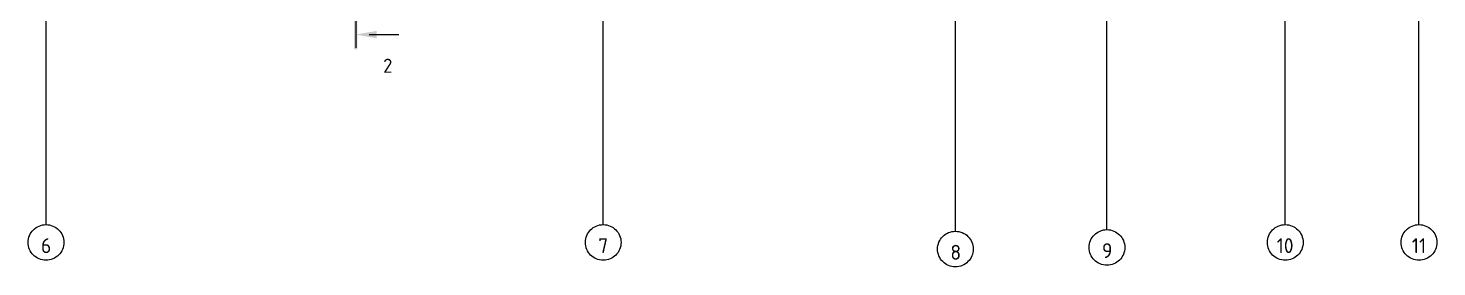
# Model space of a CAD drawing. Header units: millimetres. Extents: x 0 to 1189, y 0 to 841.
# Drawn here: x 480.2 to 796.2, y 229.3 to 283 of the extents above; entities that cross this region are included whole.
import ezdxf

# ---------------------------------------------------------------- set-up
doc = ezdxf.new("R2010")
doc.units = ezdxf.units.MM

msp = doc.modelspace()

# ---------------------------------------------------------------- hatches: boundary and pattern name
h = msp.add_hatch(color=7)
h.dxf.hatch_style = 2
h.paths.add_polyline_path([(553.240845, 288.305211), (554.038846, 288.305211), (554.038846, 278.174196), (553.240845, 278.174196)])
h = msp.add_hatch(color=7)
h.dxf.hatch_style = 2
h.paths.add_polyline_path([(558.318853, 280.6832), (553.644846, 281.508201), (558.318853, 282.332202)])

# ---------------------------------------------------------------- linework, layer by layer
at = {"color": 7, "lineweight": 0}
for points in [[(762.173164, 238.825136), (762.173164, 730.151886)], [(792.17321, 238.825136), (792.17321, 730.151886)], [(722.173103, 237.695134), (722.173103, 501.006536)], [(688.173051, 237.332133), (688.173051, 497.564531)], [(484.17274, 238.825136), (484.17274, 423.946418)], [(609.172931, 238.825136), (609.172931, 423.946418)], [(553.644846, 288.528212), (553.644846, 278.508196)], [(556.64485, 281.508201), (563.307861, 281.508201)], [(480.172734, 234.825129), (480.193387, 235.234084), (480.254005, 235.63123), (480.352578, 236.014557), (480.487093, 236.382054), (480.655541, 236.731708), (480.855908, 237.06151), (481.086185, 237.369447), (481.34436, 237.653509), (481.628422, 237.911684), (481.936359, 238.141961), (482.266161, 238.342328), (482.615815, 238.510776), (482.983312, 238.645291), (483.366639, 238.743864), (483.763785, 238.804482), (484.17274, 238.825136), (484.581694, 238.804482), (484.978841, 238.743864), (485.362168, 238.645291), (485.729664, 238.510776), (486.079319, 238.342328), (486.40912, 238.141961), (486.717057, 237.911684), (487.001119, 237.653509), (487.259294, 237.369447), (487.489571, 237.06151), (487.689939, 236.731708), (487.858386, 236.382054), (487.992902, 236.014557), (488.091474, 235.63123), (488.152093, 235.234084), (488.172746, 234.825129)], [(605.172925, 234.825129), (605.193578, 235.234084), (605.254196, 235.63123), (605.352769, 236.014557), (605.487284, 236.382054), (605.655732, 236.731708), (605.856099, 237.06151), (606.086376, 237.369447), (606.344551, 237.653509), (606.628613, 237.911684), (606.93655, 238.141961), (607.266352, 238.342328), (607.616006, 238.510776), (607.983503, 238.645291), (608.36683, 238.743864), (608.763976, 238.804482), (609.172931, 238.825136), (609.581885, 238.804482), (609.979032, 238.743864), (610.362359, 238.645291), (610.729855, 238.510776), (611.07951, 238.342328), (611.409311, 238.141961), (611.717248, 237.911684), (612.00131, 237.653509), (612.259485, 237.369447), (612.489762, 237.06151), (612.69013, 236.731708), (612.858577, 236.382054), (612.993093, 236.014557), (613.091665, 235.63123), (613.152284, 235.234084), (613.172937, 234.825129)], [(684.173045, 233.332127), (684.193698, 233.741082), (684.254317, 234.138228), (684.35289, 234.521555), (684.487405, 234.889051), (684.655852, 235.238706), (684.85622, 235.568508), (685.086497, 235.876445), (685.344672, 236.160506), (685.628734, 236.418681), (685.936671, 236.648958), (686.266473, 236.849326), (686.616127, 237.017773), (686.983624, 237.152289), (687.366951, 237.250862), (687.764097, 237.31148), (688.173051, 237.332133), (688.582006, 237.31148), (688.979152, 237.250862), (689.362479, 237.152289), (689.729976, 237.017773), (690.07963, 236.849326), (690.409432, 236.648958), (690.717369, 236.418681), (691.001431, 236.160506), (691.259606, 235.876445), (691.489883, 235.568508), (691.69025, 235.238706), (691.858698, 234.889051), (691.993213, 234.521555), (692.091786, 234.138228), (692.152404, 233.741082), (692.173057, 233.332127)], [(718.173097, 233.695128), (718.19375, 234.104247), (718.254369, 234.501516), (718.352941, 234.884927), (718.487457, 235.252474), (718.655904, 235.60215), (718.856272, 235.931948), (719.086549, 236.239861), (719.344724, 236.523882), (719.628786, 236.782005), (719.936723, 237.012223), (720.266524, 237.212528), (720.616179, 237.380915), (720.983675, 237.515375), (721.367002, 237.613903), (721.764149, 237.674492), (722.173103, 237.695134), (722.582058, 237.674492), (722.979204, 237.613903), (723.362531, 237.515375), (723.730028, 237.380915), (724.079682, 237.212528), (724.409484, 237.012223), (724.717421, 236.782005), (725.001483, 236.523882), (725.259658, 236.239861), (725.489935, 235.931948), (725.690302, 235.60215), (725.85875, 235.252474), (725.993265, 234.884927), (726.091838, 234.501516), (726.152456, 234.104247), (726.173109, 233.695128)], [(758.173158, 234.825129), (758.193811, 235.234084), (758.25443, 235.63123), (758.353003, 236.014557), (758.487518, 236.382054), (758.655965, 236.731708), (758.856333, 237.06151), (759.08661, 237.369447), (759.344785, 237.653509), (759.628847, 237.911684), (759.936784, 238.141961), (760.266586, 238.342328), (760.61624, 238.510776), (760.983737, 238.645291), (761.367064, 238.743864), (761.76421, 238.804482), (762.173164, 238.825136), (762.582119, 238.804482), (762.979265, 238.743864), (763.362592, 238.645291), (763.730089, 238.510776), (764.079743, 238.342328), (764.409545, 238.141961), (764.717482, 237.911684), (765.001544, 237.653509), (765.259719, 237.369447), (765.489996, 237.06151), (765.690363, 236.731708), (765.858811, 236.382054), (765.993326, 236.014557), (766.091899, 235.63123), (766.152517, 235.234084), (766.173171, 234.825129)], [(788.173204, 234.825129), (788.193857, 235.234084), (788.254476, 235.63123), (788.353048, 236.014557), (788.487564, 236.382054), (788.656011, 236.731708), (788.856379, 237.06151), (789.086656, 237.369447), (789.344831, 237.653509), (789.628893, 237.911684), (789.93683, 238.141961), (790.266631, 238.342328), (790.616286, 238.510776), (790.983782, 238.645291), (791.367109, 238.743864), (791.764256, 238.804482), (792.17321, 238.825136), (792.582165, 238.804482), (792.979311, 238.743864), (793.362638, 238.645291), (793.730135, 238.510776), (794.079789, 238.342328), (794.409591, 238.141961), (794.717528, 237.911684), (795.00159, 237.653509), (795.259765, 237.369447), (795.490042, 237.06151), (795.690409, 236.731708), (795.858857, 236.382054), (795.993372, 236.014557), (796.091945, 235.63123), (796.152563, 235.234084), (796.173216, 234.825129)], [(488.172746, 234.825129), (488.152093, 234.416175), (488.091474, 234.019029), (487.992902, 233.635702), (487.858386, 233.268205), (487.689939, 232.918551), (487.489571, 232.588749), (487.259294, 232.280812), (487.001119, 231.99675), (486.717057, 231.738575), (486.40912, 231.508298), (486.079319, 231.30793), (485.729664, 231.139483), (485.362168, 231.004968), (484.978841, 230.906395), (484.581694, 230.845776), (484.17274, 230.825123), (483.763785, 230.845776), (483.366639, 230.906395), (482.983312, 231.004968), (482.615815, 231.139483), (482.266161, 231.30793), (481.936359, 231.508298), (481.628422, 231.738575), (481.34436, 231.99675), (481.086185, 232.280812), (480.855908, 232.588749), (480.655541, 232.918551), (480.487093, 233.268205), (480.352578, 233.635702), (480.254005, 234.019029), (480.193387, 234.416175), (480.172734, 234.825129)], [(613.172937, 234.825129), (613.152284, 234.416175), (613.091665, 234.019029), (612.993093, 233.635702), (612.858577, 233.268205), (612.69013, 232.918551), (612.489762, 232.588749), (612.259485, 232.280812), (612.00131, 231.99675), (611.717248, 231.738575), (611.409311, 231.508298), (611.07951, 231.30793), (610.729855, 231.139483), (610.362359, 231.004968), (609.979032, 230.906395), (609.581885, 230.845776), (609.172931, 230.825123), (608.763976, 230.845776), (608.36683, 230.906395), (607.983503, 231.004968), (607.616006, 231.139483), (607.266352, 231.30793), (606.93655, 231.508298), (606.628613, 231.738575), (606.344551, 231.99675), (606.086376, 232.280812), (605.856099, 232.588749), (605.655732, 232.918551), (605.487284, 233.268205), (605.352769, 233.635702), (605.254196, 234.019029), (605.193578, 234.416175), (605.172925, 234.825129)], [(766.173171, 234.825129), (766.152517, 234.416175), (766.091899, 234.019029), (765.993326, 233.635702), (765.858811, 233.268205), (765.690363, 232.918551), (765.489996, 232.588749), (765.259719, 232.280812), (765.001544, 231.99675), (764.717482, 231.738575), (764.409545, 231.508298), (764.079743, 231.30793), (763.730089, 231.139483), (763.362592, 231.004968), (762.979265, 230.906395), (762.582119, 230.845776), (762.173164, 230.825123), (761.76421, 230.845776), (761.367064, 230.906395), (760.983737, 231.004968), (760.61624, 231.139483), (760.266586, 231.30793), (759.936784, 231.508298), (759.628847, 231.738575), (759.344785, 231.99675), (759.08661, 232.280812), (758.856333, 232.588749), (758.655965, 232.918551), (758.487518, 233.268205), (758.353003, 233.635702), (758.25443, 234.019029), (758.193811, 234.416175), (758.173158, 234.825129)], [(796.173216, 234.825129), (796.152563, 234.416175), (796.091945, 234.019029), (795.993372, 233.635702), (795.858857, 233.268205), (795.690409, 232.918551), (795.490042, 232.588749), (795.259765, 232.280812), (795.00159, 231.99675), (794.717528, 231.738575), (794.409591, 231.508298), (794.079789, 231.30793), (793.730135, 231.139483), (793.362638, 231.004968), (792.979311, 230.906395), (792.582165, 230.845776), (792.17321, 230.825123), (791.764256, 230.845776), (791.367109, 230.906395), (790.983782, 231.004968), (790.616286, 231.139483), (790.266631, 231.30793), (789.93683, 231.508298), (789.628893, 231.738575), (789.344831, 231.99675), (789.086656, 232.280812), (788.856379, 232.588749), (788.656011, 232.918551), (788.487564, 233.268205), (788.353048, 233.635702), (788.254476, 234.019029), (788.193857, 234.416175), (788.173204, 234.825129)], [(692.173057, 233.332127), (692.152404, 232.923173), (692.091786, 232.526026), (691.993213, 232.142699), (691.858698, 231.775203), (691.69025, 231.425548), (691.489883, 231.095747), (691.259606, 230.78781), (691.001431, 230.503748), (690.717369, 230.245573), (690.409432, 230.015296), (690.07963, 229.814928), (689.729976, 229.646481), (689.362479, 229.511965), (688.979152, 229.413393), (688.582006, 229.352774), (688.173051, 229.332121), (687.764097, 229.352774), (687.366951, 229.413393), (686.983624, 229.511965), (686.616127, 229.646481), (686.266473, 229.814928), (685.936671, 230.015296), (685.628734, 230.245573), (685.344672, 230.503748), (685.086497, 230.78781), (684.85622, 231.095747), (684.655852, 231.425548), (684.487405, 231.775203), (684.35289, 232.142699), (684.254317, 232.526026), (684.193698, 232.923173), (684.173045, 233.332127)], [(726.173109, 233.695128), (726.152456, 233.286173), (726.091838, 232.889027), (725.993265, 232.5057), (725.85875, 232.138203), (725.690302, 231.788549), (725.489935, 231.458747), (725.259658, 231.15081), (725.001483, 230.866748), (724.717421, 230.608573), (724.409484, 230.378296), (724.079682, 230.177929), (723.730028, 230.009481), (723.362531, 229.874966), (722.979204, 229.776393), (722.582058, 229.715775), (722.173103, 229.695122), (721.764149, 229.715775), (721.367002, 229.776393), (720.983675, 229.874966), (720.616179, 230.009481), (720.266524, 230.177929), (719.936723, 230.378296), (719.628786, 230.608573), (719.344724, 230.866748), (719.086549, 231.15081), (718.856272, 231.458747), (718.655904, 231.788549), (718.487457, 232.138203), (718.352941, 232.5057), (718.254369, 232.889027), (718.19375, 233.286173), (718.173097, 233.695128)]]:
    msp.add_lwpolyline(points, dxfattribs=at)

# ---------------------------------------------------------------- texts
at = {"color": 7, "attachment_point": 1}
for s, insert, char_height in [('{\\fGOSTCommon|b0|i0|c0;2}', (559.79956, 276.094211), 3.175964), ('{\\fGOSTCommon|b0|i0|c0;6}', (483.052582, 235.768791), 3.338939), ('{\\fGOSTCommon|b0|i0|c0;7}', (608.052601, 235.768791), 3.338939), ('{\\fGOSTCommon|b0|i0|c0;8}', (687.050294, 234.273013), 3.338939), ('{\\fGOSTCommon|b0|i0|c0;9}', (721.051113, 234.639902), 3.338939), ('{\\fGOSTCommon|b0|i0|c0;10}', (760.255404, 235.768791), 3.338939), ('{\\fGOSTCommon|b0|i0|c0;11}', (790.573209, 235.768791), 3.338939)]:
    msp.add_mtext(s, dxfattribs=dict(at, insert=insert, char_height=char_height))

doc.saveas('drawing.dxf')
